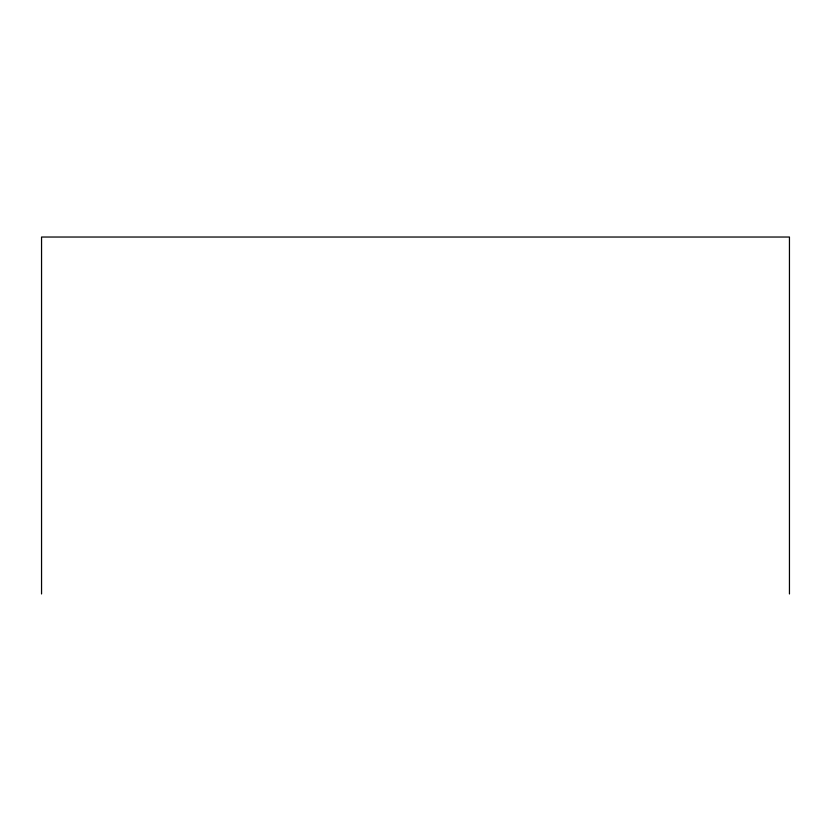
<?xml version="1.0" encoding="UTF-8"?>
<svg xmlns="http://www.w3.org/2000/svg" width="831" height="831" viewBox="0 0 831 831"><rect width="100%" height="100%" fill="white"/><g stroke="black" fill="none" stroke-linecap="round" stroke-linejoin="round"><path stroke-width="1.25" d="M789.45 593.968L789.45 237.032L41.55 237.032L41.55 593.968"/></g></svg>
